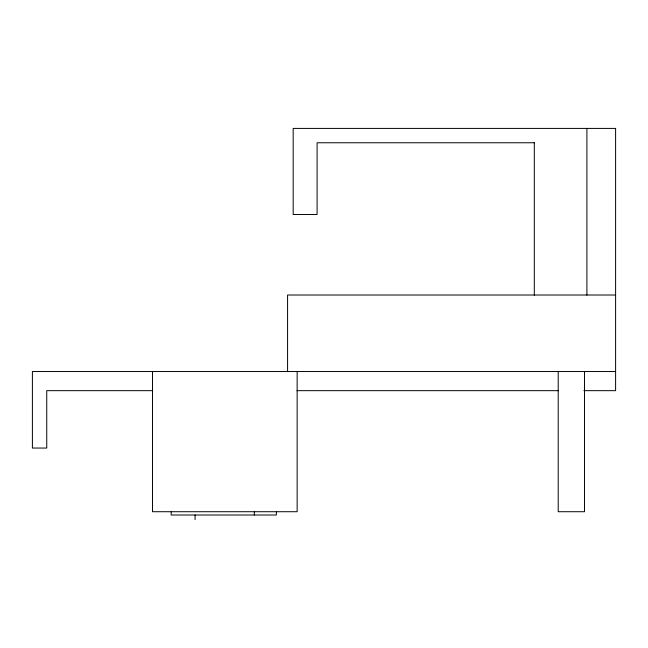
<?xml version="1.0" encoding="UTF-8"?>
<svg xmlns="http://www.w3.org/2000/svg" width="648" height="648" viewBox="0 0 648 648"><rect width="100%" height="100%" fill="white"/><g stroke="black" fill="none" stroke-linecap="round" stroke-linejoin="round"><path stroke-width="0.97" d="M534.3 142.763L317.091 142.763L317.091 214.496L293.18 214.496L293.18 128.409L615.6 128.409L615.6 390.663L583.872 390.663M615.6 295.01L287.574 295.01L287.574 371.531M615.6 371.531L32.4 371.531L32.4 448.052L46.745 448.052L46.745 390.663L152.685 390.663M296.995 390.663L558.625 390.663M586.902 128.409L586.902 295.124M584.512 371.531L584.512 511.718L558.212 511.718L558.212 371.531M534.3 142.536L534.3 295.188M297.14 371.531L297.14 511.718L152.483 511.718L152.483 371.531M276.38 511.969L276.38 515.006L171.169 515.006L171.169 511.977M254.324 511.977L254.324 515.006M195.08 515.006L195.08 519.591"/></g></svg>
